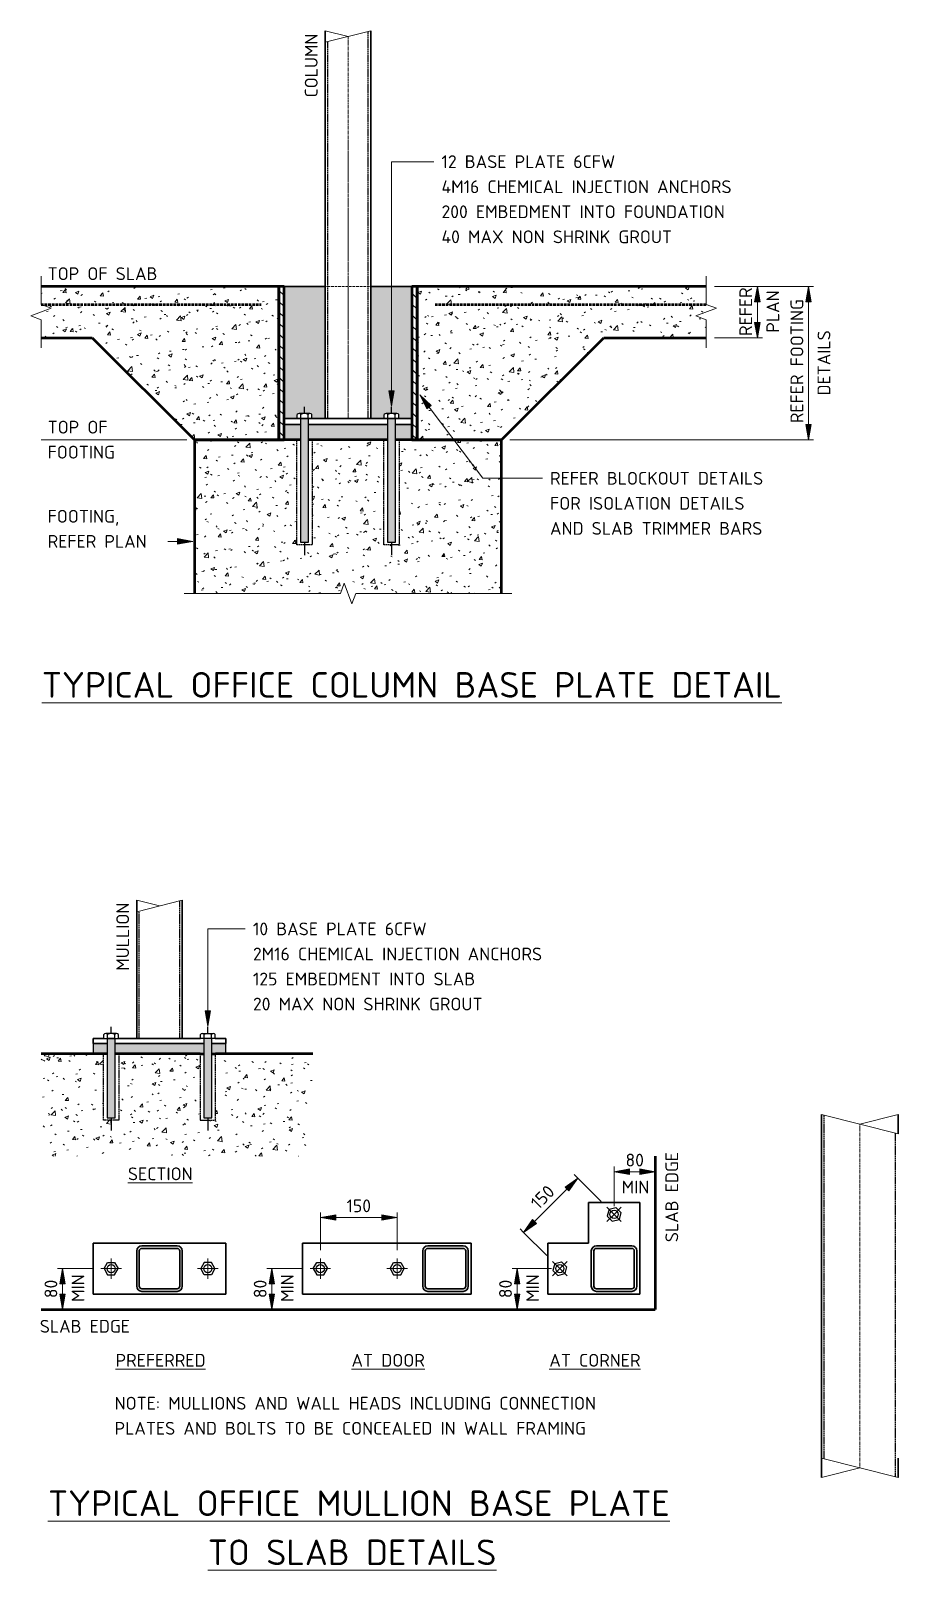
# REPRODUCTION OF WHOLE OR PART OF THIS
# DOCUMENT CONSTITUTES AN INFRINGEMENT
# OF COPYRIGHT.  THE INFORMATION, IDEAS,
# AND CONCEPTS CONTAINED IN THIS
# Model space of a CAD drawing. Header units: millimetres. Extents: x -1974 to 4228, y -2205 to 3000.
# Drawn here: x -1694 to 1, y -2205 to 805 of the extents above; entities that cross this region are included whole.
import ezdxf

# ---------------------------------------------------------------- set-up
doc = ezdxf.new("R2010")
doc.units = ezdxf.units.MM
for name, pattern in [('Centre x0_5', [10.25, 1.5, -1.25, 6.25, -1.25]), ('Dash', [7, 5, -2]), ('Hidden', [4, 3, -1])]:
    doc.linetypes.add(name, pattern=pattern)
for name, color, linetype, lineweight in [('A-000-T_TEXT', 231, 'Continuous', 13), ('A-010-D_DIM', 211, 'Continuous', 13), ('A-010-D_DIM-10', 211, 'Continuous', 13), ('A-010-M_LINE', 90, 'Continuous', 13), ('Z-000-T_TEXT', 131, 'Continuous', 18), ('Z-060-M_DETAIL', 92, 'Continuous', 25), ('Z-200_P_REF_PLANE', 111, 'Dash', 13)]:
    doc.layers.add(name, color=color, linetype=linetype, lineweight=lineweight)
doc.styles.add('ISOCPEUR', font='isocpeur.ttf', dxfattribs={"height": 25})
doc.styles.add('ISOCPEUR_1', font='isocpeur.ttf', dxfattribs={"height": 50})
doc.dimstyles.new('2_5___Arrow_Tick', dxfattribs={"dimscale": 304.8, "dimtxt": 24.899529, "dimasz": 0.098425, "dimexe": 0.032808, "dimexo": 0.052493, "dimgap": 0.008202, "dimtad": 1, "dimdec": 0, "dimzin": 0, "dimdsep": 46, "dimtxsty": 'ISOCPEUR', "dimsah": 1, "dimcen": 0.09, "dimadec": 0, "dimazin": 0, "dimtfac": 1, "dimtdec": 4, "dimtix": 1, "dimtmove": 0, "dimatfit": 3, "dimfxl": 1, "dimtvp": 1, "dimtolj": 1, "dimtzin": 0, "dimlwd": 18, "dimlwe": 18, "dimarcsym": 2})
pattern_1 = [(135, (0, 0), (-10.6066, -10.6066), [])]
pattern_2 = [(50, (0, 0), (72.8738, -6.376), [7.62, -83.82]), (355, (0, 0), (-14.097, 76.4224), [6.096, -67.056]), (100.451, (6.07, -0.53), (58.777, 70.0469), [6.476, -71.236]), (46.184, (0, 20.32), (108.4314, -16.8175), [11.43, -125.73]), (96.636, (9.04, 18.92), (94.961, 98.971), [9.714, -106.854]), (351.184, (0, 20.32), (94.962, 98.97), [9.144, -100.584]), (21, (10.16, 15.24), (60.6457, -40.9065), [7.62, -83.82]), (326, (10.16, 15.24), (24.7208, 73.675), [6.096, -67.056]), (71.451, (15.214, 11.83), (85.367, 32.7687), [6.476, -71.236]), (37.5, (0, 0), (1.23552, 33.82243), [3.353, -62.89, 3.353, -64.719, -67.31]), (37.5, (0, 0), (1.23552, 33.82243), [-134.315, 3.353, -63.957]), (7.5, (0, 0), (26.72815, 40.07255), [3.353, -35.458, 3.353, -61.366, -25.654]), (7.5, (0, 0), (26.72815, 40.07255), [-103.53, 3.353, -22.301]), (327.5, (-22.657, 0), (54.23632, -2.29212), [3.353, -22.047, 3.353, -75.895, -105.156]), (327.5, (-22.657, 0), (54.23632, -2.29212), [-104.648, 3.353, -101.803]), (317.5, (-32.817, 0), (59.2516, 10.1701), [3.353, -29.667, 3.353, -49.276, -74.676]), (317.5, (-32.817, 0), (59.2516, 10.1701), [-85.649, 3.353, -71.323])]

# ---------------------------------------------------------------- blocks, each defined once
blk = doc.blocks.new('NRP_Break Line _v2_ - Rectangular-3988927-S-6921 - _INDUSTRIAL_ TYPICAL OFFICE STEEL FRAMING DETAILS')
at = {"layer": 'Z-060-M_DETAIL', "lineweight": 18}
for p, q in [((150, -37.5), (0, 0)), ((0, -37.5), (75, -18.75))]:
    blk.add_line(p, q, dxfattribs=at)
at = {"layer": 'Z-060-M_DETAIL', "lineweight": 35}
for p, q in [((0, -37.5), (0, 0)), ((150, -37.5), (150, 0))]:
    blk.add_line(p, q, dxfattribs=at)
blk = doc.blocks.new('NRP_Break Line _v2_ - Section-3988881-S-6921 - _INDUSTRIAL_ TYPICAL OFFICE STEEL FRAMING DETAILS')
at = {"layer": 'Z-060-M_DETAIL', "lineweight": 18}
for p, q in [((0, 0), (35, 0)), ((65, 0), (100, 0))]:
    blk.add_line(p, q, dxfattribs=at)
blk = doc.blocks.new('NRP_Bolt Detailed Section _v2_ - M16-3988914-S-6921 - _INDUSTRIAL_ TYPICAL OFFICE STEEL FRAMING DETAILS')
at = {"layer": 'Z-060-M_DETAIL'}
blk.add_hatch(color=256, dxfattribs=at).paths.add_polyline_path([(0, -8), (242, -8), (242, 8), (0, 8)])
for p, q in [((-9.752, 10.668), (-9.752, -10.668)), ((0, 14.224), (-7.72, 14.224)), ((0, 7.112), (-7.72, 7.112)), ((0, -14.224), (0, 14.224)), ((242, 8), (0, 8)), ((0, 8), (0, -8)), ((242, -8), (242, 8)), ((242, 0), (267, 0)), ((-9.752, 0), (-23, 0)), ((0, -7.112), (-7.72, -7.112)), ((0, -14.224), (-7.72, -14.224)), ((0, -8), (242, -8))]:
    blk.add_line(p, q, dxfattribs=at)
at = {"layer": 'Z-060-M_DETAIL', "linetype": 'Hidden'}
for p, q in [((42, 15), (247, 15)), ((247, 15), (247, -15)), ((247, -15), (42, -15))]:
    blk.add_line(p, q, dxfattribs=at)
at = {"layer": 'Z-060-M_DETAIL', "lineweight": 50}
for p, q in [((42, 15), (42, 8)), ((42, -8), (42, -15))]:
    blk.add_line(p, q, dxfattribs=at)
at = {"layer": 'Z-060-M_DETAIL'}
for centre, radius, start, end in [((-5.6245, 10.668), 4.1275, 120.5102374, 239.4897626), ((3.7124, 0), 13.464, 148.1145038, 211.8854962), ((-5.6245, -10.668), 4.1275, 120.5102374, 239.4897626)]:
    blk.add_arc(centre, radius, start, end, dxfattribs=at)
blk = doc.blocks.new('NRP_Break Line _v2_ - Section-3988916-S-6921 - _INDUSTRIAL_ TYPICAL OFFICE STEEL FRAMING DETAILS')
at = {"layer": 'Z-060-M_DETAIL', "lineweight": 18}
for p, q in [((0, 0), (285, 0)), ((315, 0), (600, 0))]:
    blk.add_line(p, q, dxfattribs=at)
blk = doc.blocks.new('NRP_Bolt Detailed Plan _v2_ - M16-1017939-S-6921 - _INDUSTRIAL_ TYPICAL OFFICE STEEL FRAMING DETAILS')
at = {"layer": 'Z-060-M_DETAIL', "lineweight": 13}
for p, q in [((-20, 0), (0, 0)), ((0, 0), (0, 20)), ((20, 0), (0, 0)), ((0, 0), (0, -20))]:
    blk.add_line(p, q, dxfattribs=at)
at = {"layer": 'Z-060-M_DETAIL'}
for p, q in [((-6.9, 12), (-13.9, 0)), ((6.9, 12), (-6.9, 12)), ((13.9, 0), (6.9, 12)), ((13.9, 0), (6.9, -12)), ((-6.9, -12), (-13.9, 0)), ((6.9, -12), (-6.9, -12))]:
    blk.add_line(p, q, dxfattribs=at)
blk.add_circle((0, 0), 8, dxfattribs=at)
blk = doc.blocks.new('NRP_Bolt Detailed Plan _v2_ - M16-3988906-S-6921 - _INDUSTRIAL_ TYPICAL OFFICE STEEL FRAMING DETAILS')
at = {"layer": 'Z-060-M_DETAIL'}
for p, q in [((-6.9, 12), (-13.9, 0)), ((-6.9, -12), (-13.9, 0)), ((6.9, 12), (-6.9, 12)), ((13.9, 0), (6.9, 12)), ((6.9, -12), (-6.9, -12)), ((13.9, 0), (6.9, -12))]:
    blk.add_line(p, q, dxfattribs=at)
at = {"layer": 'Z-060-M_DETAIL', "lineweight": 13}
for p, q in [((0, 0), (0, 20)), ((-20, 0), (0, 0)), ((0, 0), (0, -20)), ((20, 0), (0, 0))]:
    blk.add_line(p, q, dxfattribs=at)
at = {"layer": 'Z-060-M_DETAIL'}
blk.add_circle((0, 0), 8, dxfattribs=at)
blk = doc.blocks.new('NRP_Break Line _v2_ - Rectangular-3988922-S-6921 - _INDUSTRIAL_ TYPICAL OFFICE STEEL FRAMING DETAILS')
at = {"layer": 'Z-060-M_DETAIL', "lineweight": 18}
for p, q in [((0, 0), (89, 22.25)), ((0, 22.25), (44.5, 11.125))]:
    blk.add_line(p, q, dxfattribs=at)
at = {"layer": 'Z-060-M_DETAIL', "lineweight": 35}
for p, q in [((0, 22.25), (0, 0)), ((89, 22.25), (89, 0))]:
    blk.add_line(p, q, dxfattribs=at)
blk = doc.blocks.new('NRP_Bolt Detailed Section _v2_ - M16-3988959-S-6921 - _INDUSTRIAL_ TYPICAL OFFICE STEEL FRAMING DETAILS')
at = {"layer": 'Z-060-M_DETAIL'}
blk.add_hatch(color=256, dxfattribs=at).paths.add_polyline_path([(155, 8), (0, 8), (0, -8), (155, -8)])
for p, q in [((-9.752, 10.668), (-9.752, -10.668)), ((0, 14.224), (-7.72, 14.224)), ((0, 7.112), (-7.72, 7.112)), ((0, -14.224), (0, 14.224)), ((155, 8), (0, 8)), ((0, 8), (0, -8)), ((155, -8), (155, 8)), ((-9.752, 0), (-23, 0)), ((0, -7.112), (-7.72, -7.112)), ((0, -14.224), (-7.72, -14.224)), ((0, -8), (155, -8)), ((155, 0), (180, 0))]:
    blk.add_line(p, q, dxfattribs=at)
at = {"layer": 'Z-060-M_DETAIL', "linetype": 'Hidden'}
for p, q in [((30, 15), (160, 15)), ((160, 15), (160, -15)), ((160, -15), (30, -15))]:
    blk.add_line(p, q, dxfattribs=at)
at = {"layer": 'Z-060-M_DETAIL', "lineweight": 50}
for p, q in [((30, 15), (30, 8)), ((30, -8), (30, -15))]:
    blk.add_line(p, q, dxfattribs=at)
at = {"layer": 'Z-060-M_DETAIL'}
for centre, radius, start, end in [((-5.6245, 10.668), 4.1275, 120.5102374, 239.4897626), ((3.7124, 0), 13.464, 148.1145038, 211.8854962), ((-5.6245, -10.668), 4.1275, 120.5102374, 239.4897626)]:
    blk.add_arc(centre, radius, start, end, dxfattribs=at)
blk = doc.blocks.new('NRP_Bolt Detailed Section _v2_ - M16-3988961-S-6921 - _INDUSTRIAL_ TYPICAL OFFICE STEEL FRAMING DETAILS')
at = {"layer": 'Z-060-M_DETAIL'}
blk.add_hatch(color=256, dxfattribs=at).paths.add_polyline_path([(155, 8), (0, 8), (0, -8), (155, -8)])
for p, q in [((-9.752, 0), (-23, 0)), ((-9.752, -10.668), (-9.752, 10.668)), ((0, 14.224), (-7.72, 14.224)), ((0, 7.112), (-7.72, 7.112)), ((0, 14.224), (0, -14.224)), ((155, 8), (0, 8)), ((0, 8), (0, -8)), ((155, -8), (155, 8)), ((155, 0), (180, 0)), ((0, -7.112), (-7.72, -7.112)), ((0, -14.224), (-7.72, -14.224)), ((0, -8), (155, -8))]:
    blk.add_line(p, q, dxfattribs=at)
at = {"layer": 'Z-060-M_DETAIL', "linetype": 'Hidden'}
for p, q in [((160, 15), (30, 15)), ((160, -15), (160, 15)), ((30, -15), (160, -15))]:
    blk.add_line(p, q, dxfattribs=at)
at = {"layer": 'Z-060-M_DETAIL', "lineweight": 50}
for p, q in [((30, 8), (30, 15)), ((30, -15), (30, -8))]:
    blk.add_line(p, q, dxfattribs=at)
at = {"layer": 'Z-060-M_DETAIL'}
for centre, radius, start, end in [((-5.6245, 10.668), 4.1275, 120.5102374, 239.4897626), ((3.7124, 0), 13.464, 148.1145038, 211.8854962), ((-5.6245, -10.668), 4.1275, 120.5102374, 239.4897626)]:
    blk.add_arc(centre, radius, start, end, dxfattribs=at)
blk = doc.blocks.new('DIMBLOCK3-S-6921 - _INDUSTRIAL_ TYPICAL OFFICE STEEL FRAMING DETAILS')
at = {"layer": 'A-010-D_DIM-10', "lineweight": 18}
for points in [[(-624.9, -1438.4), (-649.9, -1455.9), (-642.4, -1463.4)], [(-731, -1544.5), (-706, -1527), (-713.5, -1519.5)]]:
    blk.add_hatch(color=256, dxfattribs=at).paths.add_polyline_path(points)
for p, q in [((-624.9, -1438.4), (-731, -1544.5)), ((-624.9, -1438.4), (-649.9, -1455.9)), ((-642.4, -1463.4), (-624.9, -1438.4)), ((-624.9, -1438.4), (-632, -1431.3)), ((-624.9, -1438.4), (-579.7, -1483.7)), ((-649.9, -1455.9), (-642.4, -1463.4)), ((-713.5, -1519.5), (-731, -1544.5)), ((-731, -1544.5), (-706, -1527)), ((-706, -1527), (-713.5, -1519.5)), ((-731, -1544.5), (-738, -1537.4)), ((-731, -1544.5), (-685.7, -1589.7))]:
    blk.add_line(p, q, dxfattribs=at)
at = {"layer": 'A-010-D_DIM-10', "color": 0, "lineweight": 18, "insert": (-719.7, -1483.5), "char_height": 25, "width": 57.46, "attachment_point": 1, "rotation": 45, "line_spacing_factor": 1.149209, "style": 'ISOCPEUR'}
blk.add_mtext('150', dxfattribs=at)
blk = doc.blocks.new('DIMBLOCK4-S-6921 - _INDUSTRIAL_ TYPICAL OFFICE STEEL FRAMING DETAILS')
at = {"layer": 'A-010-D_DIM-10', "lineweight": 18}
for points in [[(-554.2, -1425.7), (-524.2, -1431), (-524.2, -1420.4)], [(-474.2, -1425.7), (-504.2, -1420.4), (-504.2, -1431)]]:
    blk.add_hatch(color=256, dxfattribs=at).paths.add_polyline_path(points)
for p, q in [((-554.2, -1425.7), (-554.2, -1415.7)), ((-524.2, -1420.4), (-554.2, -1425.7)), ((-474.2, -1425.7), (-554.2, -1425.7)), ((-554.2, -1425.7), (-524.2, -1431)), ((-554.2, -1425.7), (-554.2, -1493.1)), ((-524.2, -1431), (-524.2, -1420.4)), ((-474.2, -1425.7), (-504.2, -1420.4)), ((-504.2, -1420.4), (-504.2, -1431)), ((-504.2, -1431), (-474.2, -1425.7)), ((-474.2, -1425.7), (-474.2, -1415.7)), ((-474.2, -1425.7), (-474.2, -1430.9))]:
    blk.add_line(p, q, dxfattribs=at)
at = {"layer": 'A-010-D_DIM-10', "color": 0, "lineweight": 18, "char_height": 25, "attachment_point": 1, "line_spacing_factor": 1.149209, "style": 'ISOCPEUR'}
for s, insert, width in [('80', (-531.9, -1390.5), 42.521), ('MIN', (-539.3, -1443.4), 60.333)]:
    blk.add_mtext(s, dxfattribs=dict(at, insert=insert, width=width))
blk = doc.blocks.new('DIMBLOCK5-S-6921 - _INDUSTRIAL_ TYPICAL OFFICE STEEL FRAMING DETAILS')
at = {"layer": 'A-010-D_DIM-10', "lineweight": 18}
for points in [[(-743.7, -1615.2), (-749, -1645.2), (-738.4, -1645.2)], [(-743.7, -1695.2), (-738.4, -1665.2), (-749, -1665.2)]]:
    blk.add_hatch(color=256, dxfattribs=at).paths.add_polyline_path(points)
for p, q in [((-743.7, -1615.2), (-753.7, -1615.2)), ((-743.7, -1615.2), (-749, -1645.2)), ((-743.7, -1615.2), (-743.7, -1695.2)), ((-738.4, -1645.2), (-743.7, -1615.2)), ((-743.7, -1615.2), (-676.3, -1615.2)), ((-749, -1645.2), (-738.4, -1645.2)), ((-738.4, -1665.2), (-749, -1665.2)), ((-749, -1665.2), (-743.7, -1695.2)), ((-743.7, -1695.2), (-738.4, -1665.2)), ((-743.7, -1695.2), (-753.7, -1695.2)), ((-743.7, -1695.2), (-738.5, -1695.2))]:
    blk.add_line(p, q, dxfattribs=at)
at = {"layer": 'A-010-D_DIM-10', "color": 0, "lineweight": 18, "char_height": 25, "attachment_point": 1, "rotation": 90, "line_spacing_factor": 1.149209, "style": 'ISOCPEUR'}
for s, insert, width in [('80', (-778.9, -1672.9), 42.521), ('MIN', (-726, -1680.3), 60.333)]:
    blk.add_mtext(s, dxfattribs=dict(at, insert=insert, width=width))
blk = doc.blocks.new('DIMBLOCK6-S-6921 - _INDUSTRIAL_ TYPICAL OFFICE STEEL FRAMING DETAILS')
at = {"layer": 'A-010-D_DIM-10', "lineweight": 18}
for points in [[(-1632.2, -1615.2), (-1637.5, -1645.2), (-1626.9, -1645.2)], [(-1632.2, -1695.2), (-1626.9, -1665.2), (-1637.5, -1665.2)]]:
    blk.add_hatch(color=256, dxfattribs=at).paths.add_polyline_path(points)
for p, q in [((-1632.2, -1615.2), (-1642.2, -1615.2)), ((-1632.2, -1615.2), (-1637.5, -1645.2)), ((-1632.2, -1615.2), (-1632.2, -1695.2)), ((-1626.9, -1645.2), (-1632.2, -1615.2)), ((-1632.2, -1615.2), (-1573.2, -1615.2)), ((-1637.5, -1645.2), (-1626.9, -1645.2)), ((-1626.9, -1665.2), (-1637.5, -1665.2)), ((-1637.5, -1665.2), (-1632.2, -1695.2)), ((-1632.2, -1695.2), (-1626.9, -1665.2)), ((-1632.2, -1695.2), (-1642.2, -1695.2)), ((-1632.2, -1695.2), (-1627, -1695.2))]:
    blk.add_line(p, q, dxfattribs=at)
at = {"layer": 'A-010-D_DIM-10', "color": 0, "lineweight": 18, "char_height": 25, "attachment_point": 1, "rotation": 90, "line_spacing_factor": 1.149209, "style": 'ISOCPEUR'}
for s, insert, width in [('80', (-1667.4, -1672.9), 42.521), ('MIN', (-1614.5, -1680.3), 60.333)]:
    blk.add_mtext(s, dxfattribs=dict(at, insert=insert, width=width))
blk = doc.blocks.new('DIMBLOCK7-S-6921 - _INDUSTRIAL_ TYPICAL OFFICE STEEL FRAMING DETAILS')
at = {"layer": 'A-010-D_DIM-10', "lineweight": 18}
for points in [[(-1223.2, -1615.2), (-1228.5, -1645.2), (-1217.9, -1645.2)], [(-1223.2, -1695.2), (-1217.9, -1665.2), (-1228.5, -1665.2)]]:
    blk.add_hatch(color=256, dxfattribs=at).paths.add_polyline_path(points)
for p, q in [((-1223.2, -1615.2), (-1233.2, -1615.2)), ((-1223.2, -1615.2), (-1228.5, -1645.2)), ((-1223.2, -1615.2), (-1223.2, -1695.2)), ((-1217.9, -1645.2), (-1223.2, -1615.2)), ((-1223.2, -1615.2), (-1164.2, -1615.2)), ((-1228.5, -1645.2), (-1217.9, -1645.2)), ((-1217.9, -1665.2), (-1228.5, -1665.2)), ((-1228.5, -1665.2), (-1223.2, -1695.2)), ((-1223.2, -1695.2), (-1217.9, -1665.2)), ((-1223.2, -1695.2), (-1233.2, -1695.2)), ((-1223.2, -1695.2), (-1218, -1695.2))]:
    blk.add_line(p, q, dxfattribs=at)
at = {"layer": 'A-010-D_DIM-10', "color": 0, "lineweight": 18, "char_height": 25, "attachment_point": 1, "rotation": 90, "line_spacing_factor": 1.149209, "style": 'ISOCPEUR'}
for s, insert, width in [('80', (-1258.4, -1672.9), 42.521), ('MIN', (-1205.5, -1680.3), 60.333)]:
    blk.add_mtext(s, dxfattribs=dict(at, insert=insert, width=width))
blk = doc.blocks.new('DIMBLOCK8-S-6921 - _INDUSTRIAL_ TYPICAL OFFICE STEEL FRAMING DETAILS')
at = {"layer": 'A-010-D_DIM-10', "lineweight": 18}
for points in [[(-1128.2, -1515.2), (-1098.2, -1520.5), (-1098.2, -1509.9)], [(-978.2, -1515.2), (-1008.2, -1509.9), (-1008.2, -1520.5)]]:
    blk.add_hatch(color=256, dxfattribs=at).paths.add_polyline_path(points)
for p, q in [((-1128.2, -1515.2), (-1128.2, -1505.2)), ((-1098.2, -1509.9), (-1128.2, -1515.2)), ((-1128.2, -1515.2), (-978.2, -1515.2)), ((-1128.2, -1515.2), (-1098.2, -1520.5)), ((-1128.2, -1515.2), (-1128.2, -1579.2)), ((-1098.2, -1520.5), (-1098.2, -1509.9)), ((-978.2, -1515.2), (-1008.2, -1509.9)), ((-1008.2, -1509.9), (-1008.2, -1520.5)), ((-1008.2, -1520.5), (-978.2, -1515.2)), ((-978.2, -1515.2), (-978.2, -1505.2)), ((-978.2, -1515.2), (-978.2, -1579.2))]:
    blk.add_line(p, q, dxfattribs=at)
at = {"layer": 'A-010-D_DIM-10', "color": 0, "lineweight": 18, "insert": (-1077.1, -1480), "char_height": 25, "width": 57.46, "attachment_point": 1, "line_spacing_factor": 1.149209, "style": 'ISOCPEUR'}
blk.add_mtext('150', dxfattribs=at)
blk = doc.blocks.new('DIMBLOCK9-S-6921 - _INDUSTRIAL_ TYPICAL OFFICE STEEL FRAMING DETAILS')
at = {"layer": 'A-010-D_DIM-10', "lineweight": 18}
for points in [[(-274.2, 304.8), (-279.5, 274.8), (-268.9, 274.8)], [(-274.2, 204.8), (-268.9, 234.8), (-279.5, 234.8)]]:
    blk.add_hatch(color=256, dxfattribs=at).paths.add_polyline_path(points)
for p, q in [((-274.2, 304.8), (-358.2, 304.8)), ((-274.2, 304.8), (-279.5, 274.8)), ((-274.2, 204.8), (-274.2, 304.8)), ((-268.9, 274.8), (-274.2, 304.8)), ((-274.2, 304.8), (-264.2, 304.8)), ((-279.5, 274.8), (-268.9, 274.8)), ((-268.9, 234.8), (-279.5, 234.8)), ((-279.5, 234.8), (-274.2, 204.8)), ((-274.2, 204.8), (-268.9, 234.8)), ((-274.2, 204.8), (-358.2, 204.8)), ((-274.2, 204.8), (-264.2, 204.8))]:
    blk.add_line(p, q, dxfattribs=at)
at = {"layer": 'A-010-D_DIM-10', "color": 0, "lineweight": 18, "char_height": 25, "attachment_point": 1, "rotation": 90, "line_spacing_factor": 1.149209, "style": 'ISOCPEUR'}
for s, insert, width in [('REFER', (-309.4, 208.1), 112.048), ('PLAN', (-256.5, 214.6), 96.534)]:
    blk.add_mtext(s, dxfattribs=dict(at, insert=insert, width=width))
blk = doc.blocks.new('DIMBLOCK10-S-6921 - _INDUSTRIAL_ TYPICAL OFFICE STEEL FRAMING DETAILS')
at = {"layer": 'A-010-D_DIM-10', "lineweight": 18}
for points in [[(-174.2, 304.8), (-179.5, 274.8), (-168.9, 274.8)], [(-174.2, 4.8), (-168.9, 34.8), (-179.5, 34.8)]]:
    blk.add_hatch(color=256, dxfattribs=at).paths.add_polyline_path(points)
for p, q in [((-174.2, 304.8), (-358.2, 304.8)), ((-174.2, 304.8), (-179.5, 274.8)), ((-174.2, 304.8), (-174.2, 4.8)), ((-168.9, 274.8), (-174.2, 304.8)), ((-174.2, 304.8), (-164.2, 304.8)), ((-179.5, 274.8), (-168.9, 274.8)), ((-168.9, 34.8), (-179.5, 34.8)), ((-179.5, 34.8), (-174.2, 4.8)), ((-174.2, 4.8), (-168.9, 34.8)), ((-174.2, 4.8), (-758.2, 4.8)), ((-174.2, 4.8), (-164.2, 4.8))]:
    blk.add_line(p, q, dxfattribs=at)
at = {"layer": 'A-010-D_DIM-10', "color": 0, "lineweight": 18, "char_height": 25, "attachment_point": 1, "rotation": 90, "line_spacing_factor": 1.149209, "style": 'ISOCPEUR'}
for s, insert, width in [('REFER FOOTING', (-209.4, 37.7), 280.982), ('DETAILS', (-156.5, 91.8), 151.121)]:
    blk.add_mtext(s, dxfattribs=dict(at, insert=insert, width=width))

msp = doc.modelspace()

# ---------------------------------------------------------------- hatches: boundary and pattern name
at = {"layer": 'A-000-T_TEXT', "lineweight": 18}
for points in [[(-989.3, 70.8), (-984, 100.8), (-994.6, 100.8)], [(-934, 93.1), (-920.2, 66), (-911.7, 72.4)], [(-1377.6, -193.4), (-1407.6, -188.1), (-1407.6, -198.7)], [(-1348.1, -1141.5), (-1342.8, -1111.5), (-1353.4, -1111.5)]]:
    msp.add_hatch(color=7, dxfattribs=at).paths.add_polyline_path(points)
at = {"layer": 'Z-060-M_DETAIL', "lineweight": 18}
h = msp.add_hatch(dxfattribs=at)
h.set_pattern_fill('FP_2', color=8, style=0, pattern_type=2)
h.set_pattern_definition(pattern_2)
h.paths.add_polyline_path([(-774.2, 4.8), (-574.2, 204.8), (-374.2, 204.8), (-374.2, 239.8), (-394.2, 247.3), (-375.7, 254.2), (-375.7, 270.4), (-374.2, 269.8), (-374.2, 304.8), (-939.2, 304.8), (-939.2, 4.8)])
h.paths.add_polyline_path([(-1209.2, 4.8), (-1209.2, 304.8), (-1674.2, 304.8), (-1674.2, 269.8), (-1654.2, 262.3), (-1672.7, 255.4), (-1672.7, 239.2), (-1674.2, 239.8), (-1674.2, 204.8), (-1574.2, 204.8), (-1374.2, 4.8)])
h = msp.add_hatch(dxfattribs=at)
h.set_pattern_fill('FP_1', color=8, style=0, pattern_type=2)
h.set_pattern_definition(pattern_1)
h.paths.add_polyline_path([(-1209.2, 4.8), (-1199.2, 4.8), (-1199.2, 304.8), (-1209.2, 304.8)])
at = {"layer": 'Z-060-M_DETAIL'}
for points in [[(-1118.7, 46.8), (-1118.7, 304.8), (-1199.2, 304.8), (-1199.2, 46.8), (-1173.4, 46.8), (-1173.4, 54.5), (-1172.8, 55.4), (-1171.9, 56), (-1170.9, 56.4), (-1169.9, 56.6), (-1148.5, 56.6), (-1147.5, 56.4), (-1146.5, 56), (-1145.6, 55.4), (-1145, 54.5), (-1145, 46.8)], [(-975, 46.8), (-949.2, 46.8), (-949.2, 304.8), (-1029.7, 304.8), (-1029.7, 46.8), (-1003.4, 46.8), (-1003.4, 54.5), (-1002.8, 55.4), (-1001.9, 56), (-1000.9, 56.4), (-999.9, 56.6), (-978.5, 56.6), (-977.5, 56.4), (-976.5, 56), (-975.6, 55.4), (-975, 54.5)]]:
    msp.add_hatch(color=9, dxfattribs=at).paths.add_polyline_path(points)
at = {"layer": 'Z-060-M_DETAIL', "lineweight": 18}
h = msp.add_hatch(dxfattribs=at)
h.set_pattern_fill('FP_1', color=8, style=0, pattern_type=2)
h.set_pattern_definition(pattern_1)
h.paths.add_polyline_path([(-949.2, 304.8), (-949.2, 4.8), (-939.2, 4.8), (-939.2, 304.8)])
at = {"layer": 'Z-060-M_DETAIL'}
h = msp.add_hatch(color=9, dxfattribs=at)
h.paths.add_polyline_path([(-1004.2, 4.8), (-997.2, 4.8), (-997.2, 34.8), (-1151.2, 34.8), (-1151.2, 4.8), (-1012.8, 4.8)])
h.paths.add_polyline_path([(-981.2, 4.8), (-949.2, 4.8), (-949.2, 34.8), (-981.2, 34.8)])
h.paths.add_polyline_path([(-1199.2, 4.8), (-1167.2, 4.8), (-1167.2, 34.8), (-1199.2, 34.8)])
at = {"layer": 'Z-060-M_DETAIL', "lineweight": 18}
h = msp.add_hatch(dxfattribs=at)
h.set_pattern_fill('FP_2', color=8, style=0, pattern_type=2)
h.set_pattern_definition(pattern_2)
h.paths.add_polyline_path([(-1374.2, -295.2), (-1089.2, -295.2), (-1081.7, -275.2), (-1074.8, -293.7), (-1058.6, -293.7), (-1059.2, -295.2), (-774.2, -295.2), (-774.2, 4.8), (-974.2, 4.8), (-974.2, -200.2), (-1004.2, -200.2), (-1004.2, 4.8), (-1144.2, 4.8), (-1144.2, -200.2), (-1174.2, -200.2), (-1174.2, 4.8), (-1374.2, 4.8)])
h = msp.add_hatch(dxfattribs=at)
h.set_pattern_fill('FP_2', color=8, style=0, pattern_type=2)
h.set_pattern_definition(pattern_2)
h.paths.add_polyline_path([(-1142.7, -1395.2), (-1142.7, -1195.2), (-1333.2, -1195.2), (-1333.2, -1325.2), (-1363.2, -1325.2), (-1363.2, -1195.2), (-1522.2, -1195.2), (-1522.2, -1325.2), (-1552.2, -1325.2), (-1552.2, -1195.2), (-1674.2, -1195.2), (-1674.2, -1395.2), (-1333.2, -1395.2)])
at = {"layer": 'Z-060-M_DETAIL'}
h = msp.add_hatch(color=9, dxfattribs=at)
h.paths.add_polyline_path([(-1363.2, -1195.2), (-1356.2, -1195.2), (-1356.2, -1175.2), (-1529.2, -1175.2), (-1529.2, -1195.2), (-1522.2, -1195.2)])
h.paths.add_polyline_path([(-1333.2, -1195.2), (-1313.2, -1195.2), (-1313.2, -1175.2), (-1340.2, -1175.2), (-1340.2, -1195.2)])
h.paths.add_polyline_path([(-1545.2, -1195.2), (-1545.2, -1175.2), (-1572.2, -1175.2), (-1572.2, -1195.2), (-1552.2, -1195.2)])

# ---------------------------------------------------------------- linework, layer by layer
at = {"layer": 'A-000-T_TEXT', "color": 7, "lineweight": 18}
for p, q in [((-989.3, 548.9), (-906.5, 548.9)), ((-989.3, 70.8), (-989.3, 548.9)), ((-984, 100.8), (-994.6, 100.8)), ((-994.6, 100.8), (-989.3, 70.8)), ((-989.3, 70.8), (-984, 100.8)), ((-934, 93.1), (-920.2, 66)), ((-911.7, 72.4), (-934, 93.1)), ((-934, 93.1), (-810.8, -70.1)), ((-920.2, 66), (-911.7, 72.4)), ((-810.8, -70.1), (-694.4, -70.1)), ((-1457.1, -193.4), (-1457.8, -193.4)), ((-1377.6, -193.4), (-1457.1, -193.4)), ((-1377.6, -193.4), (-1407.6, -188.1)), ((-1407.6, -188.1), (-1407.6, -198.7)), ((-1407.6, -198.7), (-1377.6, -193.4)), ((-1348.1, -951.1), (-1275, -951.1)), ((-1348.1, -1141.5), (-1348.1, -951.1)), ((-1342.8, -1111.5), (-1353.4, -1111.5)), ((-1353.4, -1111.5), (-1348.1, -1141.5)), ((-1348.1, -1141.5), (-1342.8, -1111.5))]:
    msp.add_line(p, q, dxfattribs=at)
at = {"layer": 'A-010-M_LINE', "lineweight": 35}
for p, q in [((-1118.7, 46.8), (-1118.7, 782.6)), ((-1029.7, 46.8), (-1029.7, 782.6)), ((-1118.7, 304.8), (-1199.2, 304.8)), ((-1118.7, 46.8), (-1118.7, 304.8)), ((-949.2, 304.8), (-1029.7, 304.8)), ((-1029.7, 304.8), (-1029.7, 46.8)), ((-1199.2, 46.8), (-1173.4, 46.8)), ((-1173.4, 46.8), (-1199.2, 46.8)), ((-1199.2, 46.8), (-949.2, 46.8)), ((-1199.2, 34.8), (-1199.2, 46.8)), ((-1167.2, 34.8), (-1199.2, 34.8)), ((-997.2, 34.8), (-1151.2, 34.8)), ((-1145, 46.8), (-1118.7, 46.8)), ((-1003.4, 46.8), (-1145, 46.8)), ((-1029.7, 46.8), (-1003.4, 46.8)), ((-949.2, 34.8), (-981.2, 34.8)), ((-975, 46.8), (-949.2, 46.8)), ((-949.2, 46.8), (-975, 46.8)), ((-949.2, 34.8), (-949.2, 46.8)), ((-1487.2, -1165.2), (-1487.2, -917.4)), ((-1398.2, -1165.2), (-1398.2, -917.4)), ((-1572.2, -1165.2), (-1572.2, -1175.2)), ((-1551.4, -1165.2), (-1572.2, -1165.2)), ((-1362.4, -1165.2), (-1523, -1165.2)), ((-1313.2, -1165.2), (-1334, -1165.2)), ((-1313.2, -1175.2), (-1313.2, -1165.2)), ((-1572.2, -1175.2), (-1545.2, -1175.2)), ((-1529.2, -1175.2), (-1356.2, -1175.2)), ((-1340.2, -1175.2), (-1313.2, -1175.2)), ((-148.9, -1985.9), (-148.9, -1351.4)), ((-504.2, -1485.7), (-604.2, -1485.7)), ((-604.2, -1485.7), (-604.2, -1565.2)), ((-504.2, -1485.7), (-504.2, -1665.2)), ((-1572.2, -1665.2), (-1572.2, -1565.2)), ((-1572.2, -1565.2), (-1313.2, -1565.2)), ((-1487.2, -1649.7), (-1487.2, -1580.7)), ((-1482.2, -1649.7), (-1482.2, -1580.7)), ((-1477.2, -1570.7), (-1408.2, -1570.7)), ((-1477.2, -1575.7), (-1408.2, -1575.7)), ((-1403.2, -1580.7), (-1403.2, -1649.7)), ((-1398.2, -1580.7), (-1398.2, -1649.7)), ((-1313.2, -1665.2), (-1313.2, -1565.2)), ((-1163.2, -1565.2), (-833.7, -1565.2)), ((-1163.2, -1665.2), (-1163.2, -1565.2)), ((-928.2, -1649.7), (-928.2, -1580.7)), ((-923.2, -1649.7), (-923.2, -1580.7)), ((-918.2, -1570.7), (-849.2, -1570.7)), ((-918.2, -1575.7), (-849.2, -1575.7)), ((-844.2, -1580.7), (-844.2, -1649.7)), ((-839.2, -1580.7), (-839.2, -1649.7)), ((-833.7, -1665.2), (-833.7, -1565.2)), ((-683.7, -1665.2), (-683.7, -1565.2)), ((-683.7, -1565.2), (-604.2, -1565.2)), ((-598.7, -1649.7), (-598.7, -1580.7)), ((-593.7, -1649.7), (-593.7, -1580.7)), ((-588.7, -1570.7), (-519.7, -1570.7)), ((-588.7, -1575.7), (-519.7, -1575.7)), ((-514.7, -1580.7), (-514.7, -1649.7)), ((-509.7, -1580.7), (-509.7, -1649.7)), ((-1408.2, -1654.7), (-1477.2, -1654.7)), ((-849.2, -1654.7), (-918.2, -1654.7)), ((-519.7, -1654.7), (-588.7, -1654.7)), ((-1572.2, -1665.2), (-1313.2, -1665.2)), ((-1408.2, -1659.7), (-1477.2, -1659.7)), ((-1163.2, -1665.2), (-833.7, -1665.2)), ((-849.2, -1659.7), (-918.2, -1659.7)), ((-683.7, -1665.2), (-504.2, -1665.2)), ((-519.7, -1659.7), (-588.7, -1659.7))]:
    msp.add_line(p, q, dxfattribs=at)
at = {"layer": 'A-010-M_LINE', "linetype": 'Hidden', "lineweight": 25}
for p, q in [((-1113.7, 46.8), (-1113.7, 783.8)), ((-1034.7, 46.8), (-1034.7, 803.6)), ((-1403.2, -1165.2), (-1403.2, -896.4)), ((-1482.2, -1165.2), (-1482.2, -916.2)), ((-143.9, -1987.1), (-143.9, -1315.1)), ((-3.9, -2022.1), (-3.9, -1350.1))]:
    msp.add_line(p, q, dxfattribs=at)
at = {"layer": 'A-010-M_LINE', "linetype": 'Centre x0_5', "lineweight": 18}
for p, q in [((-1074.2, 46.8), (-1074.2, 793.7)), ((-73.9, -2004.6), (-73.9, -1332.6))]:
    msp.add_line(p, q, dxfattribs=at)
at = {"layer": 'A-010-M_LINE', "lineweight": 50}
for p, q in [((-1209.2, 304.8), (-1674.2, 304.8)), ((-1209.2, 304.8), (-1209.2, 4.8)), ((-1199.2, 304.8), (-1209.2, 304.8)), ((-1209.2, 4.8), (-1209.2, 304.8)), ((-1199.2, 4.8), (-1199.2, 304.8)), ((-939.2, 304.8), (-949.2, 304.8)), ((-949.2, 304.8), (-949.2, 4.8)), ((-939.2, 4.8), (-939.2, 304.8)), ((-374.2, 304.8), (-939.2, 304.8)), ((-939.2, 304.8), (-939.2, 4.8)), ((-1674.2, 204.8), (-1574.2, 204.8)), ((-1574.2, 204.8), (-1374.2, 4.8)), ((-774.2, 4.8), (-574.2, 204.8)), ((-574.2, 204.8), (-374.2, 204.8)), ((-1374.2, 4.8), (-1209.2, 4.8)), ((-1174.2, 4.8), (-1374.2, 4.8)), ((-1374.2, 4.8), (-1374.2, -295.2)), ((-1209.2, 4.8), (-1199.2, 4.8)), ((-1004.2, 4.8), (-1144.2, 4.8)), ((-774.2, 4.8), (-974.2, 4.8)), ((-949.2, 4.8), (-939.2, 4.8)), ((-939.2, 4.8), (-774.2, 4.8)), ((-774.2, -295.2), (-774.2, 4.8)), ((-1552.2, -1195.2), (-1674.2, -1195.2)), ((-1363.2, -1195.2), (-1522.2, -1195.2)), ((-1142.7, -1195.2), (-1333.2, -1195.2)), ((-474.2, -1395.2), (-474.2, -1695.2)), ((-1674.2, -1695.2), (-474.2, -1695.2))]:
    msp.add_line(p, q, dxfattribs=at)
at = {"layer": 'A-010-M_LINE', "linetype": 'Dash', "lineweight": 50}
for p, q in [((-1674.2, 269.8), (-1244.2, 269.8)), ((-904.2, 269.8), (-374.2, 269.8))]:
    msp.add_line(p, q, dxfattribs=at)
at = {"layer": 'A-010-M_LINE', "lineweight": 25}
for p, q in [((-1167.2, 34.8), (-1199.2, 34.8)), ((-1199.2, 34.8), (-1199.2, 4.8)), ((-997.2, 34.8), (-1151.2, 34.8)), ((-949.2, 34.8), (-981.2, 34.8)), ((-949.2, 4.8), (-949.2, 34.8)), ((-1199.2, 4.8), (-1174.2, 4.8)), ((-1144.2, 4.8), (-1004.2, 4.8)), ((-974.2, 4.8), (-949.2, 4.8)), ((-1572.2, -1175.2), (-1572.2, -1195.2)), ((-1572.2, -1195.2), (-1552.2, -1195.2)), ((-1522.2, -1195.2), (-1363.2, -1195.2)), ((-1333.2, -1195.2), (-1313.2, -1195.2)), ((-1313.2, -1195.2), (-1313.2, -1175.2))]:
    msp.add_line(p, q, dxfattribs=at)
at = {"layer": 'A-010-M_LINE', "lineweight": 18}
msp.add_line((-1389.2, 4.8), (-1674.2, 4.8), dxfattribs=at)
at = {"layer": 'A-010-M_LINE', "lineweight": 35}
for centre, radius, start, end in [((-1477.2, -1580.7), 10, 90, 180), ((-1477.2, -1580.7), 5, 90, 180), ((-1408.2, -1580.7), 10, 0, 90), ((-1408.2, -1580.7), 5, 0, 90), ((-918.2, -1580.7), 10, 90, 180), ((-918.2, -1580.7), 5, 90, 180), ((-849.2, -1580.7), 10, 0, 90), ((-849.2, -1580.7), 5, 0, 90), ((-588.7, -1580.7), 10, 90, 180), ((-588.7, -1580.7), 5, 90, 180), ((-519.7, -1580.7), 10, 360, 90), ((-519.7, -1580.7), 5, 0, 90), ((-1477.2, -1649.7), 10, 180, 270), ((-1477.2, -1649.7), 5, 180, 270), ((-1408.2, -1649.7), 10, 270, 0), ((-1408.2, -1649.7), 5, 270, 0), ((-918.2, -1649.7), 10, 180, 270), ((-918.2, -1649.7), 5, 180, 270), ((-849.2, -1649.7), 10, 270, 0), ((-849.2, -1649.7), 5, 270, 0), ((-588.7, -1649.7), 10, 180, 270), ((-588.7, -1649.7), 5, 180, 270), ((-519.7, -1649.7), 10, 270, 0), ((-519.7, -1649.7), 5, 270, 0)]:
    msp.add_arc(centre, radius, start, end, dxfattribs=at)
at = {"layer": 'Z-000-T_TEXT'}
for p, q in [((-1674.2, 304.8), (-1674.2, 324.8)), ((-374.2, 304.8), (-374.2, 324.8)), ((-1694.2, 247.3), (-1654.2, 262.3)), ((-1674.2, 239.8), (-1694.2, 247.3)), ((-1654.2, 262.3), (-1674.2, 269.8)), ((-354.2, 262.3), (-394.2, 247.3)), ((-394.2, 247.3), (-374.2, 239.8)), ((-374.2, 269.8), (-354.2, 262.3)), ((-1674.2, 204.8), (-1674.2, 184.8)), ((-374.2, 204.8), (-374.2, 184.8)), ((-1374.2, -295.2), (-1394.2, -295.2)), ((-1081.7, -275.2), (-1089.2, -295.2)), ((-1066.7, -315.2), (-1081.7, -275.2)), ((-1059.2, -295.2), (-1066.7, -315.2)), ((-774.2, -295.2), (-754.2, -295.2))]:
    msp.add_line(p, q, dxfattribs=at)
at = {"layer": 'Z-200_P_REF_PLANE'}
for p, q in [((-1074.2, 46.8), (-1074.2, 593.7)), ((-1674.2, 304.8), (-374.2, 304.8))]:
    msp.add_line(p, q, dxfattribs=at)

# ---------------------------------------------------------------- block references
at = {"layer": 'Z-060-M_DETAIL'}
for name, p in [('NRP_Break Line _v2_ - Rectangular-3988922-S-6921 - _INDUSTRIAL_ TYPICAL OFFICE STEEL FRAMING DETAILS', (-1118.7, 782.6)), ('NRP_Break Line _v2_ - Rectangular-3988922-S-6921 - _INDUSTRIAL_ TYPICAL OFFICE STEEL FRAMING DETAILS', (-1487.2, -917.4)), ('NRP_Bolt Detailed Plan _v2_ - M16-1017939-S-6921 - _INDUSTRIAL_ TYPICAL OFFICE STEEL FRAMING DETAILS', (-1348.2, -1615.2)), ('NRP_Break Line _v2_ - Rectangular-3988927-S-6921 - _INDUSTRIAL_ TYPICAL OFFICE STEEL FRAMING DETAILS', (-148.9, -1985.9))]:
    msp.add_blockref(name, p, dxfattribs=at)
at = {"layer": 'Z-060-M_DETAIL', "lineweight": 18}
for name, p, rotation in [('NRP_Break Line _v2_ - Section-3988881-S-6921 - _INDUSTRIAL_ TYPICAL OFFICE STEEL FRAMING DETAILS', (-1674.2, 204.8), 89.99999999999993), ('NRP_Break Line _v2_ - Section-3988881-S-6921 - _INDUSTRIAL_ TYPICAL OFFICE STEEL FRAMING DETAILS', (-374.2, 304.8), 269.9999999999998), ('NRP_Break Line _v2_ - Section-3988916-S-6921 - _INDUSTRIAL_ TYPICAL OFFICE STEEL FRAMING DETAILS', (-774.2, -295.2), 180)]:
    msp.add_blockref(name, p, dxfattribs=dict(at, rotation=rotation))
at = {"layer": 'Z-060-M_DETAIL'}
for name, p, rotation in [('NRP_Bolt Detailed Section _v2_ - M16-3988914-S-6921 - _INDUSTRIAL_ TYPICAL OFFICE STEEL FRAMING DETAILS', (-1159.2, 46.8), 270), ('NRP_Bolt Detailed Section _v2_ - M16-3988914-S-6921 - _INDUSTRIAL_ TYPICAL OFFICE STEEL FRAMING DETAILS', (-989.2, 46.8), 270), ('NRP_Bolt Detailed Section _v2_ - M16-3988959-S-6921 - _INDUSTRIAL_ TYPICAL OFFICE STEEL FRAMING DETAILS', (-1537.2, -1165.2), 270), ('NRP_Bolt Detailed Section _v2_ - M16-3988961-S-6921 - _INDUSTRIAL_ TYPICAL OFFICE STEEL FRAMING DETAILS', (-1348.2, -1165.2), 270), ('NRP_Break Line _v2_ - Rectangular-3988927-S-6921 - _INDUSTRIAL_ TYPICAL OFFICE STEEL FRAMING DETAILS', (1.1, -1351.4), 180), ('NRP_Bolt Detailed Plan _v2_ - M16-1017939-S-6921 - _INDUSTRIAL_ TYPICAL OFFICE STEEL FRAMING DETAILS', (-554.2, -1509.1), 135.0000000000004), ('NRP_Bolt Detailed Plan _v2_ - M16-1017939-S-6921 - _INDUSTRIAL_ TYPICAL OFFICE STEEL FRAMING DETAILS', (-660.3, -1615.2), 135.0000000000004), ('NRP_Bolt Detailed Plan _v2_ - M16-3988906-S-6921 - _INDUSTRIAL_ TYPICAL OFFICE STEEL FRAMING DETAILS', (-1537.2, -1615.2), 180), ('NRP_Bolt Detailed Plan _v2_ - M16-3988906-S-6921 - _INDUSTRIAL_ TYPICAL OFFICE STEEL FRAMING DETAILS', (-1128.2, -1615.2), 180), ('NRP_Bolt Detailed Plan _v2_ - M16-3988906-S-6921 - _INDUSTRIAL_ TYPICAL OFFICE STEEL FRAMING DETAILS', (-978.2, -1615.2), 180)]:
    msp.add_blockref(name, p, dxfattribs=dict(at, rotation=rotation))

# ---------------------------------------------------------------- texts
at = {"layer": 'A-000-T_TEXT', "color": 7, "lineweight": 18, "char_height": 25, "attachment_point": 1, "rotation": 90, "style": 'ISOCPEUR'}
for s, insert, width in [('COLUMN', (-1158.6, 674.4), 142.7), ('MULLION', (-1527.1, -1032.8), 151.519), ('SLAB EDGE', (-453.9, -1563.5), 206.835)]:
    msp.add_mtext(s, dxfattribs=dict(at, insert=insert, width=width))
at = {"layer": 'A-000-T_TEXT', "color": 7, "lineweight": 18, "attachment_point": 1}
for s, insert, char_height, width, style in [('TOP OF SLAB', (-1661.3, 342.4), 25, 251.73, 'ISOCPEUR'), ('TOP OF', (-1661.3, 42.4), 25, 136.287, 'ISOCPEUR'), ('FOOTING', (-1661.3, -6.5), 25, 150.717, 'ISOCPEUR'), ('\\LTYPICAL OFFICE COLUMN BASE PLATE DETAIL', (-1672.7, -448.9), 50, 1692.362, 'ISOCPEUR_1'), ('SLAB EDGE', (-1676.6, -1715.5), 25, 206.835, 'ISOCPEUR'), ('\\LTYPICAL OFFICE MULLION BASE PLATE', (-1660.6, -2048.9), 50, 1420.59, 'ISOCPEUR_1'), ('\\LTO SLAB DETAILS', (-1348.4, -2144.8), 50, 663.797, 'ISOCPEUR_1')]:
    msp.add_mtext(s, dxfattribs=dict(at, insert=insert, char_height=char_height, width=width, style=style))
at = {"layer": 'A-000-T_TEXT', "color": 7, "lineweight": 18, "char_height": 25, "attachment_point": 1, "style": 'ISOCPEUR', "bg_fill": 3, "box_fill_scale": 1.25, "bg_fill_color": 256, "bg_fill_true_color": 13158600, "bg_fill_transparency": 0}
for s, insert, width in [('FOOTING,', (-1661.3, -131.9), 161.139), ('\\LSECTION', (-1504.4, -1417.4), 148.312), ('\\LPREFERRED', (-1528.5, -1781.9), 206.835), ('\\LAT DOOR', (-1067.4, -1781.9), 165.949), ('\\LAT CORNER', (-680.8, -1781.9), 209.24), ('NOTE: MULLIONS AND WALL HEADS INCLUDING CONNECTION ', (-1530.4, -1865.9), 1107.13)]:
    msp.add_mtext(s, dxfattribs=dict(at, insert=insert, width=width))

# ---------------------------------------------------------------- dimensions: what is measured, and where the dimension line sits
at = {"layer": 'A-010-D_DIM', "lineweight": 18}
for base, p1, p2, text, override, picture, middle in [((-174.2, 4.8), (-374.2, 304.8), (-774.2, 4.8), 'REFER FOOTING\\XDETAILS', {"dimpost": '<>', "dimfxl": 500}, 'DIMBLOCK10-S-6921 - _INDUSTRIAL_ TYPICAL OFFICE STEEL FRAMING DETAILS', (-174.2, 154.8)), ((-274.2, 304.8), (-374.2, 204.8), (-374.2, 304.8), 'REFER\\XPLAN', {"dimpost": '<>', "dimfxl": 100}, 'DIMBLOCK9-S-6921 - _INDUSTRIAL_ TYPICAL OFFICE STEEL FRAMING DETAILS', (-274.2, 254.8)), ((-1632.2, -1695.2), (-1557.2, -1615.2), (-1611, -1695.2), '<>\\XMIN', {"dimpost": '<>', "dimfxl": 96.400309}, 'DIMBLOCK6-S-6921 - _INDUSTRIAL_ TYPICAL OFFICE STEEL FRAMING DETAILS', (-1632.2, -1655.2)), ((-1223.2, -1695.2), (-1148.2, -1615.2), (-1202, -1695.2), '<>\\XMIN', {"dimpost": '<>', "dimfxl": 96.400309}, 'DIMBLOCK7-S-6921 - _INDUSTRIAL_ TYPICAL OFFICE STEEL FRAMING DETAILS', (-1223.2, -1655.2)), ((-743.7, -1695.2), (-660.3, -1615.2), (-722.5, -1695.2), '<>\\XMIN', {"dimpost": '<>', "dimfxl": 101.348041}, 'DIMBLOCK5-S-6921 - _INDUSTRIAL_ TYPICAL OFFICE STEEL FRAMING DETAILS', (-743.7, -1655.2))]:
    dim = msp.add_linear_dim(base=base, p1=p1, p2=p2, angle=90, text=text, dimstyle='2_5___Arrow_Tick', override=override, dxfattribs=at)
    dim.commit()
    dim.dimension.update_dxf_attribs({"geometry": picture, "text_midpoint": middle})
dim = msp.add_linear_dim(base=(-554.2, -1425.7), p1=(-474.2, -1446.9), p2=(-554.2, -1509.1), text='<>\\XMIN', dimstyle='2_5___Arrow_Tick', override={"dimpost": '<>', "dimfxl": 101.348041}, dxfattribs=at)
dim.commit()
dim.dimension.update_dxf_attribs({"geometry": 'DIMBLOCK4-S-6921 - _INDUSTRIAL_ TYPICAL OFFICE STEEL FRAMING DETAILS', "text_midpoint": (-514.2, -1425.7)})
dim = msp.add_linear_dim(base=(-731, -1544.5), p1=(-568.3, -1495), p2=(-674.4, -1601), angle=45, dimstyle='2_5___Arrow_Tick', override={"dimpost": '<>', "dimfxl": 150}, dxfattribs=at)
dim.commit()
dim.dimension.update_dxf_attribs({"geometry": 'DIMBLOCK3-S-6921 - _INDUSTRIAL_ TYPICAL OFFICE STEEL FRAMING DETAILS', "text_midpoint": (-688.6, -1480.8)})
dim = msp.add_linear_dim(base=(-978.2, -1515.2), p1=(-1128.2, -1595.2), p2=(-978.2, -1595.2), dimstyle='2_5___Arrow_Tick', override={"dimpost": '<>', "dimfxl": 150}, dxfattribs=at)
dim.commit()
dim.dimension.update_dxf_attribs({"geometry": 'DIMBLOCK8-S-6921 - _INDUSTRIAL_ TYPICAL OFFICE STEEL FRAMING DETAILS', "text_midpoint": (-1053.2, -1500.2)})

# ---------------------------------------------------------------- next in the draw order: texts
at = {"layer": 'A-000-T_TEXT', "color": 7, "lineweight": 18, "char_height": 25, "attachment_point": 1, "style": 'ISOCPEUR', "bg_fill": 3, "box_fill_scale": 1.25, "bg_fill_color": 256, "bg_fill_true_color": 13158600, "bg_fill_transparency": 0}
for s, insert, width in [('12 BASE PLATE 6CFW', (-891.5, 561.4), 406.456), ('REFER BLOCKOUT DETAILS', (-679.4, -57.6), 489.029), ('REFER PLAN', (-1661.3, -180.9), 228.481), ('10 BASE PLATE 6CFW', (-1260, -938.6), 406.456), ('PLATES AND BOLTS TO BE CONCEALED IN WALL FRAMING', (-1530.4, -1914.9), 1079.071)]:
    msp.add_mtext(s, dxfattribs=dict(at, insert=insert, width=width))

# ---------------------------------------------------------------- next in the draw order: texts
for s, insert, width in [('4M16 CHEMICAL INJECTION ANCHORS', (-891.5, 512.4), 662.194), ('FOR ISOLATION DETAILS', (-679.4, -106.5), 444.937), ('2M16 CHEMICAL INJECTION ANCHORS', (-1260, -987.6), 659.789)]:
    msp.add_mtext(s, dxfattribs=dict(at, insert=insert, width=width))

# ---------------------------------------------------------------- next in the draw order: texts
for s, insert, width in [('200 EMBEDMENT INTO FOUNDATION', (-891.5, 463.5), 642.953), ('AND SLAB TRIMMER BARS', (-679.4, -155.5), 484.219), ('125 EMBEDMENT INTO SLAB', (-1260, -1036.5), 507.468)]:
    msp.add_mtext(s, dxfattribs=dict(at, insert=insert, width=width))

# ---------------------------------------------------------------- next in the draw order: texts
for s, insert, width in [('40 MAX NON SHRINK GROUT', (-891.5, 414.5), 522.7), ('20 MAX NON SHRINK GROUT', (-1260, -1085.5), 520.295)]:
    msp.add_mtext(s, dxfattribs=dict(at, insert=insert, width=width))

doc.saveas('drawing.dxf')
